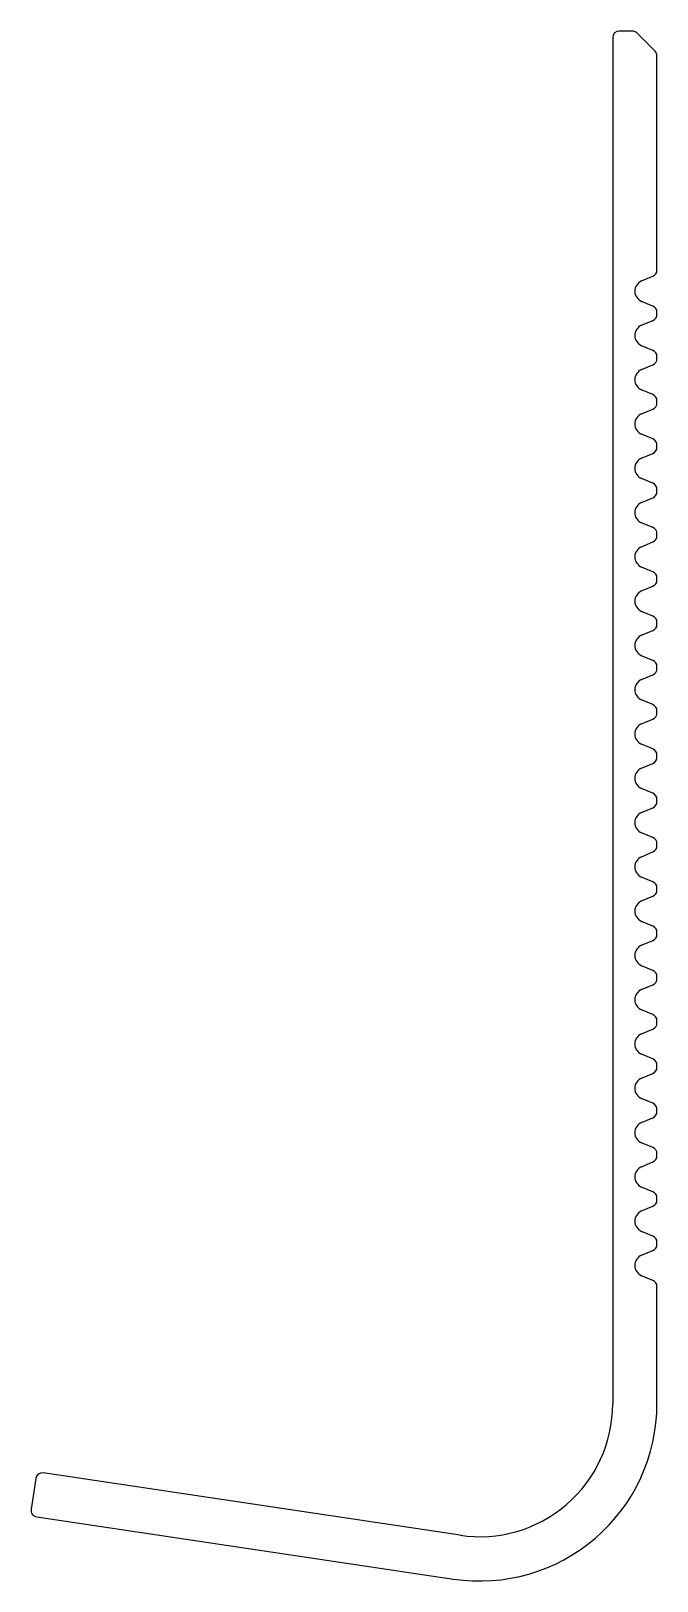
# Model space of a CAD drawing. Extents: x 3.1 to 31.4, y 1.9 to 71.9.
import ezdxf

# ---------------------------------------------------------------- set-up
doc = ezdxf.new("R2010")
doc.units = 0
doc.layers.get('0').update_dxf_attribs({"linetype": 'CONTINUOUS'})

msp = doc.modelspace()

# ---------------------------------------------------------------- linework, layer by layer
for p, q in [((29.364, 71.622), (29.364, 9.922)), ((30.239, 71.922), (29.664, 71.922)), ((31.276, 71.01), (30.451, 71.834)), ((31.364, 61.122), (31.364, 70.798)), ((30.671, 60.634), (31.179, 60.845)), ((31.179, 59.499), (30.671, 59.711)), ((30.671, 58.634), (31.179, 58.845)), ((31.364, 59.122), (31.364, 59.222)), ((31.179, 57.499), (30.671, 57.711)), ((30.671, 56.634), (31.179, 56.845)), ((31.364, 57.122), (31.364, 57.222)), ((31.179, 55.499), (30.671, 55.711)), ((30.671, 54.634), (31.179, 54.845)), ((31.364, 55.122), (31.364, 55.222)), ((31.179, 53.499), (30.671, 53.711)), ((31.364, 53.122), (31.364, 53.222)), ((30.671, 52.634), (31.179, 52.845)), ((31.179, 51.499), (30.671, 51.711)), ((31.364, 51.122), (31.364, 51.222)), ((30.671, 50.634), (31.179, 50.845)), ((31.179, 49.499), (30.671, 49.711)), ((31.364, 49.122), (31.364, 49.222)), ((30.671, 48.634), (31.179, 48.845)), ((31.179, 47.499), (30.671, 47.711)), ((31.364, 47.122), (31.364, 47.222)), ((30.671, 46.634), (31.179, 46.845)), ((31.179, 45.499), (30.671, 45.711)), ((30.671, 44.634), (31.179, 44.845)), ((31.364, 45.122), (31.364, 45.222)), ((31.179, 43.499), (30.671, 43.711)), ((30.671, 42.634), (31.179, 42.845)), ((31.364, 43.122), (31.364, 43.222)), ((31.179, 41.499), (30.671, 41.711)), ((30.671, 40.634), (31.179, 40.845)), ((31.364, 41.122), (31.364, 41.222)), ((31.179, 39.499), (30.671, 39.711)), ((31.364, 39.122), (31.364, 39.222)), ((30.671, 38.634), (31.179, 38.845)), ((31.179, 37.499), (30.671, 37.711)), ((31.364, 37.122), (31.364, 37.222)), ((30.671, 36.634), (31.179, 36.845)), ((31.179, 35.499), (30.671, 35.711)), ((31.364, 35.122), (31.364, 35.222)), ((30.671, 34.634), (31.179, 34.845)), ((31.179, 33.499), (30.671, 33.711)), ((31.364, 33.122), (31.364, 33.222)), ((30.671, 32.634), (31.179, 32.845)), ((31.179, 31.499), (30.671, 31.711)), ((30.671, 30.634), (31.179, 30.845)), ((31.364, 31.122), (31.364, 31.222)), ((31.179, 29.499), (30.671, 29.711)), ((30.671, 28.634), (31.179, 28.845)), ((31.364, 29.122), (31.364, 29.222)), ((31.179, 27.499), (30.671, 27.711)), ((30.671, 26.634), (31.179, 26.845)), ((31.364, 27.122), (31.364, 27.222)), ((31.179, 25.499), (30.671, 25.711)), ((31.364, 25.122), (31.364, 25.222)), ((30.671, 24.634), (31.179, 24.845)), ((31.179, 23.499), (30.671, 23.711)), ((31.364, 23.122), (31.364, 23.222)), ((30.671, 22.634), (31.179, 22.845)), ((31.179, 21.499), (30.671, 21.711)), ((31.364, 21.122), (31.364, 21.222)), ((30.671, 20.634), (31.179, 20.845)), ((31.179, 19.499), (30.671, 19.711)), ((31.364, 19.122), (31.364, 19.222)), ((30.671, 18.634), (31.179, 18.845)), ((31.179, 17.499), (30.671, 17.711)), ((30.671, 16.634), (31.179, 16.845)), ((31.364, 17.122), (31.364, 17.222)), ((31.179, 15.499), (30.671, 15.711)), ((31.364, 9.922), (31.364, 15.222)), ((3.319, 6.548), (3.112, 5.163)), ((22.477, 3.988), (3.66, 6.8)), ((3.365, 4.822), (22.181, 2.01))]:
    msp.add_line(p, q)
for centre, radius, start, end in [((29.664, 71.622), 0.3, 90, 180), ((30.239, 71.622), 0.3, 45, 90), ((31.064, 70.798), 0.3, 0, 45), ((31.064, 61.122), 0.3, 292.6199, 360), ((30.864, 60.172), 0.5, 112.6199, 247.38017), ((31.064, 59.222), 0.3, 0, 67.38017), ((31.064, 59.122), 0.3, 292.6199, 360), ((30.864, 58.172), 0.5, 112.6199, 247.38017), ((31.064, 57.222), 0.3, 0, 67.38017), ((31.064, 57.122), 0.3, 292.6199, 360), ((30.864, 56.172), 0.5, 112.6199, 247.38017), ((31.064, 55.222), 0.3, 0, 67.38017), ((30.864, 54.172), 0.5, 112.6199, 247.38017), ((31.064, 55.122), 0.3, 292.6199, 360), ((31.064, 53.222), 0.3, 0, 67.38017), ((30.864, 52.172), 0.5, 112.6199, 247.38017), ((31.064, 53.122), 0.3, 292.6199, 360), ((31.064, 51.222), 0.3, 0, 67.38017), ((31.064, 51.122), 0.3, 292.6199, 360), ((30.864, 50.172), 0.5, 112.6199, 247.38017), ((31.064, 49.222), 0.3, 0, 67.38017), ((31.064, 49.122), 0.3, 292.6199, 360), ((30.864, 48.172), 0.5, 112.6199, 247.38017), ((31.064, 47.222), 0.3, 0, 67.38017), ((31.064, 47.122), 0.3, 292.6199, 360), ((30.864, 46.172), 0.5, 112.6199, 247.38017), ((31.064, 45.222), 0.3, 0, 67.38017), ((31.064, 45.122), 0.3, 292.6199, 0), ((30.864, 44.172), 0.5, 112.6199, 247.38017), ((31.064, 43.222), 0.3, 0, 67.38017), ((31.064, 43.122), 0.3, 292.6199, 0), ((30.864, 42.172), 0.5, 112.6199, 247.38017), ((31.064, 41.222), 0.3, 0, 67.38017), ((30.864, 40.172), 0.5, 112.6199, 247.38017), ((31.064, 41.122), 0.3, 292.6199, 0), ((31.064, 39.222), 0.3, 0, 67.38017), ((30.864, 38.172), 0.5, 112.6199, 247.38017), ((31.064, 39.122), 0.3, 292.6199, 0), ((31.064, 37.222), 0.3, 0, 67.38017), ((31.064, 37.122), 0.3, 292.6199, 0), ((30.864, 36.172), 0.5, 112.6199, 247.38017), ((31.064, 35.222), 0.3, 0, 67.38017), ((31.064, 35.122), 0.3, 292.6199, 0), ((30.864, 34.172), 0.5, 112.6199, 247.38017), ((31.064, 33.222), 0.3, 0, 67.38017), ((31.064, 33.122), 0.3, 292.6199, 0), ((30.864, 32.172), 0.5, 112.6199, 247.38017), ((31.064, 31.222), 0.3, 0, 67.38017), ((31.064, 31.122), 0.3, 292.6199, 0), ((30.864, 30.172), 0.5, 112.6199, 247.38017), ((31.064, 29.222), 0.3, 0, 67.38017), ((31.064, 29.122), 0.3, 292.6199, 0), ((30.864, 28.172), 0.5, 112.6199, 247.38017), ((31.064, 27.222), 0.3, 0, 67.38017), ((30.864, 26.172), 0.5, 112.6199, 247.38017), ((31.064, 27.122), 0.3, 292.6199, 0), ((31.064, 25.222), 0.3, 0, 67.38017), ((30.864, 24.172), 0.5, 112.6199, 247.38017), ((31.064, 25.122), 0.3, 292.6199, 0), ((31.064, 23.222), 0.3, 0, 67.38017), ((31.064, 23.122), 0.3, 292.6199, 0), ((30.864, 22.172), 0.5, 112.6199, 247.38017), ((31.064, 21.222), 0.3, 0, 67.38017), ((31.064, 21.122), 0.3, 292.6199, 0), ((30.864, 20.172), 0.5, 112.6199, 247.38017), ((31.064, 19.222), 0.3, 0, 67.38017), ((31.064, 19.122), 0.3, 292.6199, 0), ((30.864, 18.172), 0.5, 112.6199, 247.38017), ((31.064, 17.222), 0.3, 0, 67.38017), ((31.064, 17.122), 0.3, 292.6199, 0), ((30.864, 16.172), 0.5, 112.6199, 247.38017), ((31.064, 15.222), 0.3, 0, 67.38017), ((23.364, 9.922), 8, 261.50001, 0), ((23.364, 9.922), 6, 261.5, 0), ((3.616, 6.504), 0.3, 81.5, 171.49983), ((3.409, 5.119), 0.3, 171.49983, 261.50001)]:
    msp.add_arc(centre, radius, start, end)

doc.saveas('drawing.dxf')
